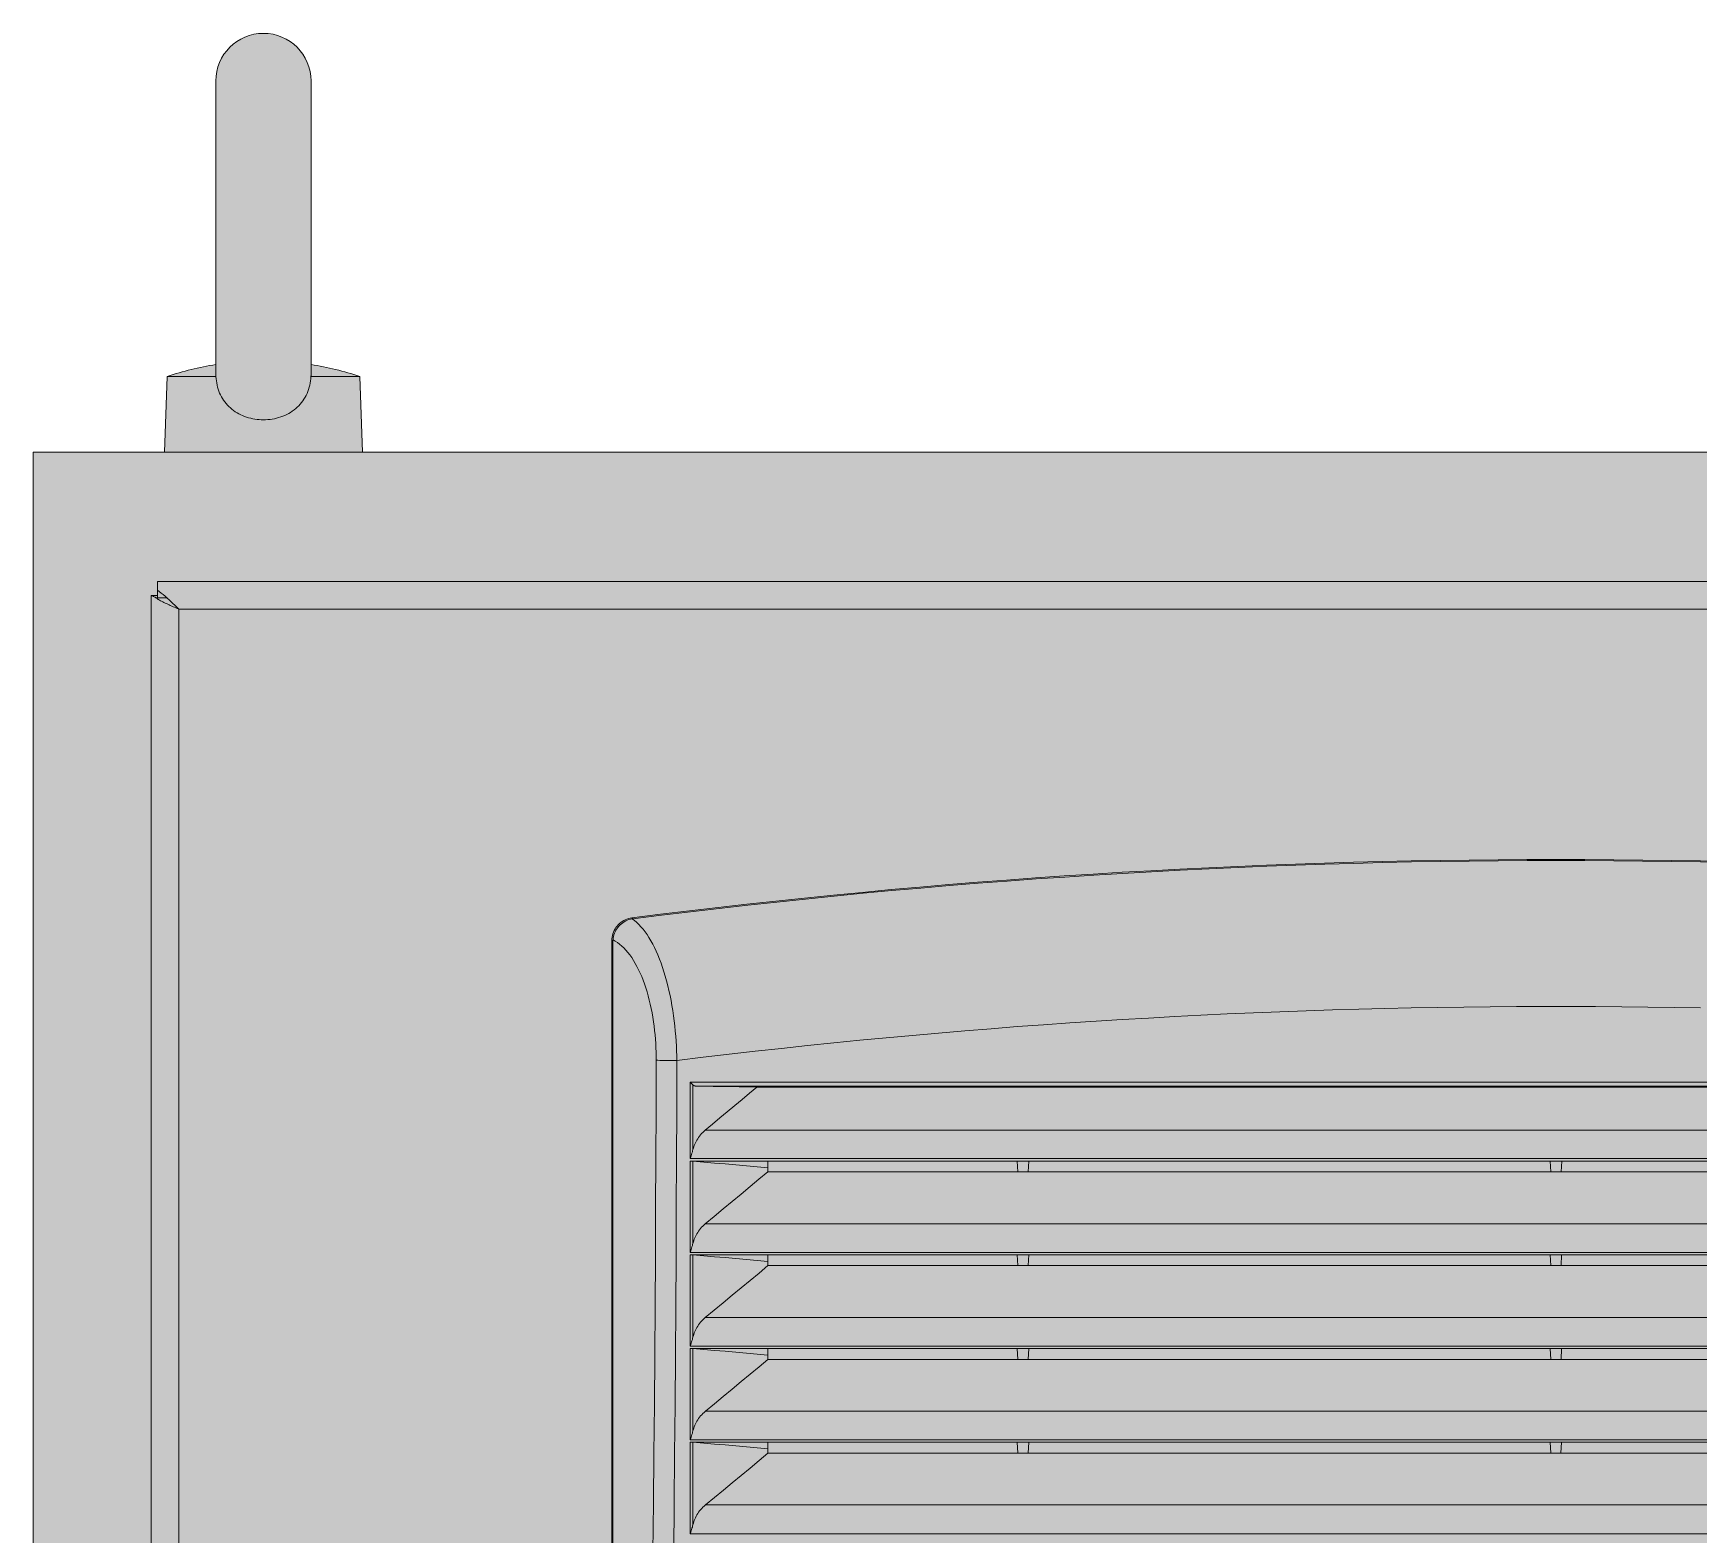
# Model space of a CAD drawing. Header units: millimetres. Extents: x 6914 to 9858, y -2771 to -210.
# Drawn here: x 8621.2 to 8840, y -502.4 to -305.3 of the extents above; entities that cross this region are included whole.
import ezdxf

# ---------------------------------------------------------------- set-up
doc = ezdxf.new("R2010")
doc.units = ezdxf.units.MM
doc.layers.get('0').update_dxf_attribs({"lineweight": 9})
for name, color, linetype, lineweight in [('THICK', 7, 'Continuous', 13), ('РАЗМЕРЫ', 7, 'Continuous', 25), ('Штриховка шкафов', 7, 'Continuous', 9)]:
    doc.layers.add(name, color=color, linetype=linetype, lineweight=lineweight)

# ---------------------------------------------------------------- blocks, each defined once
blk = doc.blocks.new('NSYSFD204')
at = {"layer": 'THICK'}
for p, q in [((-183.7, 0), (183.7, 0)), ((-183.7, -1.12), (-183.7, 0)), ((-184.49, -1.8), (-184.5, -1.8)), ((-184.5, -1.8), (-184.5, -1.8)), ((-184.5, -1.8), (-184.5, -1.8)), ((-184.5, -1.8), (-184.5, -1.8)), ((-184.5, -1.8), (-184.5, -1.8)), ((-184.5, -1.8), (-184.5, -1.8)), ((-184.5, -1.8), (-184.5, -1.8)), ((-184.5, -1.8), (-184.5, -1964.2)), ((-184.5, -1.8), (-184.37, -1.8)), ((-184.47, -1.81), (-184.49, -1.8)), ((-184.44, -1.83), (-184.47, -1.81)), ((-184.39, -1.85), (-184.44, -1.83)), ((-184.34, -1.88), (-184.39, -1.85)), ((-184.37, -1.8), (-184.23, -1.8)), ((-184.27, -1.92), (-184.34, -1.88)), ((-184.19, -1.95), (-184.27, -1.92)), ((-184.23, -1.8), (-184.1, -1.8)), ((-184.1, -2), (-184.19, -1.95)), ((-184.1, -1.8), (-183.97, -1.8)), ((-184, -2.05), (-184.1, -2)), ((-183.89, -2.11), (-184, -2.05)), ((-183.97, -1.8), (-183.83, -1.8)), ((-183.89, -2.11), (-182.39, -2.11)), ((-183.89, -2.11), (-183.78, -2.18)), ((-183.83, -1.8), (-183.7, -1.8)), ((-183.78, -2.18), (-183.67, -2.26)), ((-183.45, -1.31), (-183.7, -1.12)), ((-183.7, -2.36), (-183.7, -1.12)), ((-183.19, -1.51), (-183.45, -1.31)), ((-182.94, -1.71), (-183.19, -1.51)), ((-182.68, -1.93), (-182.94, -1.71)), ((-182.43, -2.15), (-182.68, -1.93)), ((-182.17, -2.38), (-182.43, -2.15)), ((-183.67, -2.26), (-183.54, -2.34)), ((-183.54, -2.34), (-183.42, -2.42)), ((-183.42, -2.42), (-183.28, -2.5)), ((-183.28, -2.5), (-183.14, -2.58)), ((-183.14, -2.58), (-182.99, -2.66)), ((-182.99, -2.66), (-182.83, -2.73)), ((-182.83, -2.73), (-182.68, -2.81)), ((-182.68, -2.81), (-182.51, -2.89)), ((-182.51, -2.89), (-182.34, -2.97)), ((-182.34, -2.97), (-182.17, -3.05)), ((-181.92, -2.62), (-182.17, -2.38)), ((-182.17, -3.05), (-182, -3.13)), ((-182, -3.13), (-181.82, -3.21)), ((-181.66, -2.86), (-181.92, -2.62)), ((-181.82, -3.21), (-181.64, -3.29)), ((-181.41, -3.11), (-181.66, -2.86)), ((-181.64, -3.29), (-181.45, -3.36)), ((-181.45, -3.36), (-181.27, -3.44)), ((-181.15, -3.35), (-181.41, -3.11)), ((-181.27, -3.44), (-181.09, -3.52)), ((-180.9, -3.6), (-181.15, -3.35)), ((-181.09, -3.52), (-180.9, -3.6)), ((-180.9, -3.6), (180.9, -3.6)), ((-180.9, -3.6), (-180.9, -843.76))]:
    blk.add_line(p, q, dxfattribs=at)
blk = doc.blocks.new('Из_буфера32069')
at = {"layer": 'РАЗМЕРЫ', "ltscale": 100, "true_color": 0xc5c7c4}
blk.add_hatch(color=9, dxfattribs=at).paths.add_polyline_path([(-6.25, 48.75, -1), (6.25, 48.75), (6.25, 11.51, -0.041496), (12.65, 9.93), (13, 0), (-13, 0), (-12.65, 9.93, -0.041496), (-6.25, 11.51)])
at = {"layer": 'THICK'}
for p, q in [((-6.25, 48.75), (-6.25, 28)), ((6.25, 28), (6.25, 48.75)), ((-6.25, 28), (-6.25, 10.09)), ((6.25, 10.09), (6.25, 28)), ((-12.65, 9.93), (-13, 0)), ((-12.65, 9.93), (-6.24, 9.93)), ((-6.25, 10.06), (-6.25, 10.08)), ((-6.25, 10.03), (-6.25, 10.06)), ((-6.25, 10.01), (-6.25, 10.03)), ((-6.24, 9.98), (-6.25, 10.01)), ((-6.24, 9.96), (-6.24, 9.98)), ((-6.24, 9.93), (-6.24, 9.96)), ((-6.22, 9.65), (-6.24, 9.93)), ((-6.18, 9.37), (-6.22, 9.65)), ((-6.14, 9.1), (-6.18, 9.37)), ((-6.08, 8.82), (-6.14, 9.1)), ((-6.02, 8.55), (-6.08, 8.82)), ((6.08, 8.79), (6.01, 8.52)), ((6.14, 9.07), (6.08, 8.79)), ((6.18, 9.36), (6.14, 9.07)), ((6.21, 9.64), (6.18, 9.36)), ((6.24, 9.93), (6.21, 9.64)), ((6.25, 10.01), (6.24, 9.98)), ((6.24, 9.98), (6.24, 9.96)), ((6.24, 9.96), (6.24, 9.93)), ((6.24, 9.93), (12.65, 9.93)), ((6.25, 10.08), (6.25, 10.06)), ((6.25, 10.06), (6.25, 10.03)), ((6.25, 10.03), (6.25, 10.01)), ((13, 0), (12.65, 9.93)), ((-5.94, 8.29), (-6.02, 8.55)), ((-5.85, 8.02), (-5.94, 8.29)), ((-5.75, 7.77), (-5.85, 8.02)), ((-5.64, 7.52), (-5.75, 7.77)), ((-5.51, 7.28), (-5.64, 7.52)), ((-5.38, 7.04), (-5.51, 7.28)), ((-5.23, 6.81), (-5.38, 7.04)), ((-5.07, 6.59), (-5.23, 6.81)), ((-4.9, 6.38), (-5.07, 6.59)), ((5.18, 6.74), (5.01, 6.52)), ((5.33, 6.97), (5.18, 6.74)), ((5.48, 7.21), (5.33, 6.97)), ((5.61, 7.46), (5.48, 7.21)), ((5.73, 7.72), (5.61, 7.46)), ((5.83, 7.98), (5.73, 7.72)), ((5.93, 8.25), (5.83, 7.98)), ((6.01, 8.52), (5.93, 8.25)), ((-4.72, 6.18), (-4.9, 6.38)), ((-4.54, 5.99), (-4.72, 6.18)), ((-4.34, 5.81), (-4.54, 5.99)), ((-4.13, 5.63), (-4.34, 5.81)), ((-3.92, 5.47), (-4.13, 5.63)), ((-3.69, 5.31), (-3.92, 5.47)), ((-3.46, 5.17), (-3.69, 5.31)), ((-3.22, 5.04), (-3.46, 5.17)), ((-2.98, 4.91), (-3.22, 5.04)), ((-2.73, 4.8), (-2.98, 4.91)), ((-2.47, 4.7), (-2.73, 4.8)), ((-2.21, 4.6), (-2.47, 4.7)), ((-1.94, 4.52), (-2.21, 4.6)), ((-1.67, 4.45), (-1.94, 4.52)), ((-1.4, 4.39), (-1.67, 4.45)), ((-1.12, 4.34), (-1.4, 4.39)), ((1.44, 4.4), (1.16, 4.35)), ((1.73, 4.46), (1.44, 4.4)), ((2, 4.54), (1.73, 4.46)), ((2.28, 4.63), (2, 4.54)), ((2.55, 4.72), (2.28, 4.63)), ((2.81, 4.83), (2.55, 4.72)), ((3.07, 4.95), (2.81, 4.83)), ((3.32, 5.09), (3.07, 4.95)), ((3.56, 5.23), (3.32, 5.09)), ((3.79, 5.38), (3.56, 5.23)), ((4.02, 5.54), (3.79, 5.38)), ((4.24, 5.72), (4.02, 5.54)), ((4.45, 5.9), (4.24, 5.72)), ((4.65, 6.1), (4.45, 5.9)), ((4.83, 6.3), (4.65, 6.1)), ((5.01, 6.52), (4.83, 6.3)), ((-0.84, 4.3), (-1.12, 4.34)), ((-0.56, 4.28), (-0.84, 4.3)), ((-0.28, 4.26), (-0.56, 4.28)), ((0, 4.25), (-0.28, 4.26)), ((0.29, 4.26), (0, 4.25)), ((0.58, 4.28), (0.29, 4.26)), ((0.87, 4.31), (0.58, 4.28)), ((1.16, 4.35), (0.87, 4.31)), ((-13, 0), (0, 0)), ((0, 0), (13, 0))]:
    blk.add_line(p, q, dxfattribs=at)
for centre, radius, start, end in [((0, 48.75), 6.25, 90, 180), ((0, 48.75), 6.25, 0, 90), ((0, -27.79), 39.79, 99.0371, 108.5418), ((0, -27.79), 39.79, 71.4582, 80.9629)]:
    blk.add_arc(centre, radius, start, end, dxfattribs=at)
blk = doc.blocks.new('Из_буфера4442')
at = {"layer": 'Штриховка шкафов', "true_color": 0xc5c7c4}
blk.add_hatch(color=9, dxfattribs=at).paths.add_polyline_path([(-200, 2000), (200, 2000), (200, 0), (-200, 0)])
at = {"ltscale": 20}
blk.add_lwpolyline([(-200, 2000), (200, 2000), (200, 0), (-200, 0)], close=True, dxfattribs=at)
at = {"ltscale": 100}
blk.add_blockref('Из_буфера32069', (-169.77, 2000), dxfattribs=at)
at = {"ltscale": 20}
blk.add_blockref('NSYSFD204', (0, 1983), dxfattribs=at)
blk = doc.blocks.new('Из_буфера3106')
at = {"layer": 'THICK'}
for p, q in [((-123.46, -8.92), (-123.32, -8.74)), ((-123.32, -8.74), (-123.17, -8.57)), ((-123.07, -8.74), (-123.21, -8.91)), ((-123.17, -8.57), (-123.01, -8.41)), ((-122.92, -8.59), (-123.07, -8.74)), ((-123.01, -8.41), (-122.84, -8.27)), ((-122.75, -8.44), (-122.92, -8.59)), ((-122.84, -8.27), (-122.65, -8.13)), ((-122.57, -8.3), (-122.75, -8.44)), ((-122.65, -8.13), (-122.45, -8.01)), ((-122.38, -8.18), (-122.57, -8.3)), ((-122.45, -8.01), (-122.25, -7.91)), ((-122.18, -8.07), (-122.38, -8.18)), ((-122.25, -7.91), (-122.04, -7.82)), ((-121.98, -7.98), (-122.18, -8.07)), ((-122.04, -7.82), (-121.82, -7.75)), ((-121.77, -7.9), (-121.98, -7.98)), ((-121.82, -7.75), (-121.6, -7.7)), ((-121.55, -7.84), (-121.77, -7.9)), ((-121.6, -7.7), (-121.38, -7.66)), ((-121.33, -7.8), (-121.55, -7.84)), ((-121.38, -7.66), (-121.36, -7.68)), ((-121.36, -7.68), (-121.34, -7.7)), ((-121.34, -7.7), (-121.32, -7.72)), ((-121.33, -7.8), (-121.32, -7.8)), ((-121.04, -8.01), (-121.33, -7.8)), ((-121.32, -7.72), (-121.3, -7.73)), ((-121.32, -7.8), (-121.31, -7.8)), ((-121.31, -7.8), (-121.29, -7.79)), ((-121.3, -7.73), (-121.28, -7.75)), ((-121.29, -7.79), (-121.28, -7.79)), ((-121.28, -7.75), (-121.26, -7.77)), ((-121.28, -7.79), (-121.27, -7.79)), ((-121.27, -7.79), (-121.25, -7.79)), ((-121.26, -7.77), (-121.24, -7.79)), ((-121.25, -7.79), (-121.24, -7.79)), ((-120.75, -8.25), (-121.04, -8.01)), ((-120.46, -8.52), (-120.75, -8.25)), ((-120.19, -8.82), (-120.46, -8.52)), ((-124, -10.64), (-123.99, -10.41)), ((-124, -10.64), (-123.98, -10.66)), ((-124, -257.36), (-124, -10.64)), ((-123.99, -10.41), (-123.97, -10.19)), ((-123.98, -10.66), (-123.96, -10.67)), ((-123.97, -10.19), (-123.92, -9.97)), ((-123.96, -10.67), (-123.94, -10.69)), ((-123.94, -10.69), (-123.92, -10.71)), ((-123.92, -9.97), (-123.86, -9.75)), ((-123.92, -10.71), (-123.9, -10.73)), ((-123.9, -10.73), (-123.88, -10.74)), ((-123.88, -10.74), (-123.86, -10.76)), ((-123.86, -9.75), (-123.79, -9.53)), ((-123.85, -10.58), (-123.86, -10.61)), ((-123.86, -10.61), (-123.86, -10.64)), ((-123.86, -10.64), (-123.86, -10.67)), ((-123.86, -10.67), (-123.86, -10.7)), ((-123.86, -10.7), (-123.86, -10.73)), ((-123.86, -10.73), (-123.86, -10.76)), ((-123.86, -10.76), (-123.86, -257.24)), ((-123.83, -10.33), (-123.85, -10.55)), ((-123.85, -10.55), (-123.85, -10.58)), ((-123.56, -10.72), (-123.85, -10.55)), ((-123.79, -10.12), (-123.83, -10.33)), ((-123.79, -9.53), (-123.69, -9.32)), ((-123.73, -9.9), (-123.79, -10.12)), ((-123.66, -9.69), (-123.73, -9.9)), ((-123.69, -9.32), (-123.58, -9.11)), ((-123.57, -9.48), (-123.66, -9.69)), ((-123.58, -9.11), (-123.46, -8.92)), ((-123.46, -9.28), (-123.57, -9.48)), ((-123.26, -10.91), (-123.56, -10.72)), ((-123.34, -9.09), (-123.46, -9.28)), ((-123.21, -8.91), (-123.34, -9.09)), ((-122.98, -11.12), (-123.26, -10.91)), ((-119.91, -9.14), (-120.19, -8.82)), ((-119.64, -9.48), (-119.91, -9.14)), ((-119.38, -9.85), (-119.64, -9.48)), ((-119.13, -10.24), (-119.38, -9.85)), ((-118.88, -10.66), (-119.13, -10.24)), ((-118.64, -11.1), (-118.88, -10.66)), ((-122.7, -11.36), (-122.98, -11.12)), ((-122.43, -11.62), (-122.7, -11.36)), ((-122.16, -11.9), (-122.43, -11.62)), ((-121.9, -12.21), (-122.16, -11.9)), ((-121.64, -12.54), (-121.9, -12.21)), ((-121.4, -12.88), (-121.64, -12.54)), ((-121.16, -13.25), (-121.4, -12.88)), ((-118.4, -11.56), (-118.64, -11.1)), ((-118.17, -12.04), (-118.4, -11.56)), ((-117.95, -12.54), (-118.17, -12.04)), ((-117.74, -13.07), (-117.95, -12.54)), ((-117.54, -13.61), (-117.74, -13.07)), ((-120.93, -13.64), (-121.16, -13.25)), ((-120.7, -14.04), (-120.93, -13.64)), ((-120.49, -14.47), (-120.7, -14.04)), ((-120.28, -14.91), (-120.49, -14.47)), ((-120.08, -15.37), (-120.28, -14.91)), ((-117.34, -14.17), (-117.54, -13.61)), ((-117.16, -14.74), (-117.34, -14.17)), ((-116.98, -15.34), (-117.16, -14.74)), ((-119.89, -15.85), (-120.08, -15.37)), ((-119.71, -16.34), (-119.89, -15.85)), ((-119.54, -16.85), (-119.71, -16.34)), ((-119.37, -17.37), (-119.54, -16.85)), ((-119.22, -17.9), (-119.37, -17.37)), ((-116.81, -15.95), (-116.98, -15.34)), ((-116.65, -16.57), (-116.81, -15.95)), ((-116.5, -17.21), (-116.65, -16.57)), ((-116.36, -17.86), (-116.5, -17.21)), ((-119.08, -18.45), (-119.22, -17.9)), ((-118.95, -19.01), (-119.08, -18.45)), ((-118.82, -19.57), (-118.95, -19.01)), ((-118.71, -20.14), (-118.82, -19.57)), ((-116.23, -18.51), (-116.36, -17.86)), ((-116.11, -19.18), (-116.23, -18.51)), ((-116, -19.85), (-116.11, -19.18)), ((-25.9, -19.65), (-29.36, -19.75)), ((-22.45, -19.56), (-25.9, -19.65)), ((-19, -19.49), (-22.45, -19.56)), ((-15.54, -19.42), (-19, -19.49)), ((-12.09, -19.37), (-15.54, -19.42)), ((-8.64, -19.34), (-12.09, -19.37)), ((-5.18, -19.31), (-8.64, -19.34)), ((-1.73, -19.3), (-5.18, -19.31)), ((1.73, -19.3), (-1.73, -19.3)), ((5.18, -19.31), (1.73, -19.3)), ((8.64, -19.34), (5.18, -19.31)), ((12.09, -19.37), (8.64, -19.34)), ((15.54, -19.42), (12.09, -19.37)), ((19, -19.49), (15.54, -19.42)), ((-118.61, -20.72), (-118.71, -20.14)), ((-118.52, -21.3), (-118.61, -20.72)), ((-118.45, -21.88), (-118.52, -21.3)), ((-115.9, -20.52), (-116, -19.85)), ((-115.81, -21.19), (-115.9, -20.52)), ((-115.74, -21.86), (-115.81, -21.19)), ((-115.67, -22.53), (-115.74, -21.86)), ((-67.31, -21.7), (-70.75, -21.95)), ((-63.86, -21.46), (-67.31, -21.7)), ((-60.41, -21.23), (-63.86, -21.46)), ((-56.96, -21.02), (-60.41, -21.23)), ((-53.52, -20.82), (-56.96, -21.02)), ((-50.07, -20.63), (-53.52, -20.82)), ((-46.62, -20.45), (-50.07, -20.63)), ((-43.16, -20.28), (-46.62, -20.45)), ((-39.71, -20.13), (-43.16, -20.28)), ((-36.26, -19.99), (-39.71, -20.13)), ((-32.81, -19.87), (-36.26, -19.99)), ((-29.36, -19.75), (-32.81, -19.87)), ((-118.38, -22.46), (-118.45, -21.88)), ((-118.32, -23.04), (-118.38, -22.46)), ((-118.27, -23.61), (-118.32, -23.04)), ((-118.24, -24.18), (-118.27, -23.61)), ((-115.61, -23.19), (-115.67, -22.53)), ((-115.56, -23.85), (-115.61, -23.19)), ((-115.52, -24.5), (-115.56, -23.85)), ((-91.41, -23.74), (-94.85, -24.08)), ((-87.97, -23.41), (-91.41, -23.74)), ((-84.53, -23.09), (-87.97, -23.41)), ((-81.09, -22.79), (-84.53, -23.09)), ((-77.64, -22.5), (-81.09, -22.79)), ((-74.2, -22.22), (-77.64, -22.5)), ((-70.75, -21.95), (-74.2, -22.22)), ((-118.21, -24.74), (-118.24, -24.18)), ((-118.19, -25.29), (-118.21, -24.74)), ((-118.18, -25.83), (-118.19, -25.29)), ((-118.18, -26.37), (-118.18, -25.83)), ((-115.49, -25.14), (-115.52, -24.5)), ((-115.47, -25.77), (-115.49, -25.14)), ((-115.46, -26.39), (-115.47, -25.77)), ((-112.03, -25.97), (-115.46, -26.39)), ((-108.59, -25.57), (-112.03, -25.97)), ((-105.16, -25.18), (-108.59, -25.57)), ((-101.73, -24.8), (-105.16, -25.18)), ((-98.29, -24.43), (-101.73, -24.8)), ((-94.85, -24.08), (-98.29, -24.43)), ((-118.2, -32.83), (-118.18, -26.37)), ((-115.48, -32.86), (-115.46, -26.39)), ((-113.71, -39.27), (-113.71, -29.25)), ((-113.71, -29.25), (113.71, -29.25)), ((-113.67, -29.29), (-113.71, -29.25)), ((-113.64, -29.32), (-113.67, -29.29)), ((-113.61, -29.35), (-113.64, -29.32)), ((-113.57, -29.39), (-113.61, -29.35)), ((-113.54, -29.42), (-113.57, -29.39)), ((-113.51, -29.45), (-113.54, -29.42)), ((-113.47, -29.49), (-113.51, -29.45)), ((-113.44, -29.52), (-113.47, -29.49)), ((-113.41, -29.55), (-113.44, -29.52)), ((-113.38, -29.58), (-113.41, -29.55)), ((-113.35, -29.61), (-113.38, -29.58)), ((-113.35, -29.61), (-113.35, -38.1)), ((-113.35, -29.61), (-113.33, -29.63)), ((-113.33, -29.63), (-113.3, -29.65)), ((-113.3, -29.65), (-113.27, -29.67)), ((-113.27, -29.67), (-113.24, -29.69)), ((-113.24, -29.69), (-113.21, -29.7)), ((-113.21, -29.7), (-113.18, -29.72)), ((-113.18, -29.72), (-113.15, -29.73)), ((-113.15, -29.73), (-113.11, -29.74)), ((-113.11, -29.74), (-113.08, -29.74)), ((-113.08, -29.74), (-113.04, -29.75)), ((-113.04, -29.75), (-113, -29.75)), ((-113, -29.75), (-111.85, -29.77)), ((-113, -29.75), (113, -29.75)), ((-111.85, -29.77), (-110.7, -29.79)), ((-110.7, -29.79), (-109.55, -29.81)), ((-109.55, -29.81), (-108.4, -29.83)), ((-108.4, -29.83), (-107.26, -29.85)), ((-107.26, -29.85), (-106.11, -29.87)), ((-106.11, -29.87), (-104.96, -29.89)), ((-105.93, -30.7), (-104.96, -29.89)), ((-104.96, -29.89), (104.96, -29.89)), ((-108.84, -33.12), (-107.87, -32.32)), ((-107.87, -32.32), (-106.9, -31.51)), ((-106.9, -31.51), (-105.93, -30.7)), ((-118.22, -39.29), (-118.2, -32.83)), ((-115.51, -39.32), (-115.48, -32.86)), ((-111.75, -35.55), (-110.78, -34.74)), ((-110.78, -34.74), (-109.81, -33.93)), ((-109.81, -33.93), (-108.84, -33.12)), ((-113.03, -37.19), (-112.94, -37.01)), ((-112.94, -37.01), (-112.84, -36.84)), ((-112.84, -36.84), (-112.73, -36.66)), ((-112.73, -36.66), (-112.62, -36.49)), ((-112.62, -36.49), (-112.49, -36.32)), ((-112.49, -36.32), (-112.36, -36.16)), ((-112.36, -36.16), (-112.22, -36)), ((-112.22, -36), (-112.07, -35.85)), ((-112.07, -35.85), (-111.92, -35.7)), ((-111.92, -35.7), (-111.75, -35.55)), ((-111.75, -35.55), (111.75, -35.55)), ((-118.26, -45.75), (-118.22, -39.29)), ((-115.54, -45.78), (-115.51, -39.32)), ((-113.71, -39.27), (-113.65, -39.08)), ((-113.71, -39.27), (113.71, -39.27)), ((-113.65, -39.08), (-113.59, -38.9)), ((-113.59, -38.9), (-113.53, -38.73)), ((-113.53, -38.73), (-113.48, -38.56)), ((-113.48, -38.56), (-113.43, -38.4)), ((-113.43, -38.4), (-113.39, -38.24)), ((-113.39, -38.24), (-113.35, -38.1)), ((-113.35, -38.1), (-113.3, -37.91)), ((-113.3, -37.91), (-113.25, -37.73)), ((-113.25, -37.73), (-113.18, -37.55)), ((-113.18, -37.55), (-113.11, -37.37)), ((-113.11, -37.37), (-113.03, -37.19)), ((-113.71, -51.59), (-113.71, -39.6)), ((-103.5, -39.6), (-113.71, -39.6)), ((-113.71, -39.6), (-113.69, -39.6)), ((-113.69, -39.6), (-113.67, -39.6)), ((-113.67, -39.6), (-113.64, -39.6)), ((-113.64, -39.6), (-113.62, -39.6)), ((-113.62, -39.6), (-113.6, -39.6)), ((-113.6, -39.6), (-113.58, -39.6)), ((-113.58, -39.6), (-113.56, -39.6)), ((-113.56, -39.6), (-113.54, -39.6)), ((-113.54, -39.6), (-113.53, -39.6)), ((-113.53, -39.6), (-113.51, -39.6)), ((-113.51, -39.6), (-113.49, -39.6)), ((-113.49, -39.6), (-113.47, -39.61)), ((-113.47, -39.61), (-113.45, -39.61)), ((-113.45, -39.61), (-113.43, -39.61)), ((-113.43, -39.61), (-113.42, -39.61)), ((-113.42, -39.61), (-113.4, -39.61)), ((-113.4, -39.61), (-113.38, -39.61)), ((-113.38, -39.61), (-113.37, -39.61)), ((-113.37, -39.61), (-113.35, -39.61)), ((-111.94, -39.74), (-113.35, -39.61)), ((-113.35, -39.61), (-113.35, -50.41)), ((-110.53, -39.86), (-111.94, -39.74)), ((-109.13, -39.98), (-110.53, -39.86)), ((-107.72, -40.11), (-109.13, -39.98)), ((-106.31, -40.23), (-107.72, -40.11)), ((-104.91, -40.35), (-106.31, -40.23)), ((-103.5, -40.48), (-104.91, -40.35)), ((-104.68, -41.98), (-103.5, -41)), ((-103.5, -39.6), (-70.76, -39.6)), ((-103.5, -39.6), (-103.5, -40.48)), ((-103.5, -41), (-103.5, -40.48)), ((-103.5, -41), (-70.67, -41)), ((-69.24, -39.6), (-70.76, -39.6)), ((-70.76, -39.6), (-70.67, -41)), ((-70.67, -41), (-69.33, -41)), ((-69.24, -39.6), (-69.33, -41)), ((-69.33, -41), (-0.67, -41)), ((-69.24, -39.6), (-0.76, -39.6)), ((0.76, -39.6), (-0.76, -39.6)), ((-0.76, -39.6), (-0.67, -41)), ((-0.67, -41), (0.67, -41)), ((0.76, -39.6), (0.67, -41)), ((0.67, -41), (69.33, -41)), ((0.76, -39.6), (69.24, -39.6)), ((-107.03, -43.93), (-105.85, -42.96)), ((-105.85, -42.96), (-104.68, -41.98)), ((-118.29, -52.21), (-118.26, -45.75)), ((-115.57, -52.25), (-115.54, -45.78)), ((-110.56, -46.87), (-109.38, -45.89)), ((-109.38, -45.89), (-108.21, -44.91)), ((-108.21, -44.91), (-107.03, -43.93)), ((-112.07, -48.15), (-111.91, -48)), ((-111.91, -48), (-111.74, -47.85)), ((-111.74, -47.85), (-110.56, -46.87)), ((-111.74, -47.85), (111.74, -47.85)), ((-113.35, -50.41), (-113.3, -50.23)), ((-113.3, -50.23), (-113.25, -50.04)), ((-113.25, -50.04), (-113.18, -49.86)), ((-113.18, -49.86), (-113.11, -49.68)), ((-113.11, -49.68), (-113.02, -49.5)), ((-113.02, -49.5), (-112.93, -49.32)), ((-112.93, -49.32), (-112.84, -49.14)), ((-112.84, -49.14), (-112.73, -48.97)), ((-112.73, -48.97), (-112.61, -48.8)), ((-112.61, -48.8), (-112.49, -48.63)), ((-112.49, -48.63), (-112.36, -48.46)), ((-112.36, -48.46), (-112.22, -48.3)), ((-112.22, -48.3), (-112.07, -48.15)), ((-118.33, -58.67), (-118.29, -52.21)), ((-115.61, -58.71), (-115.57, -52.25)), ((-113.71, -51.59), (-113.65, -51.4)), ((-113.71, -51.59), (113.71, -51.59)), ((-113.71, -63.9), (-113.71, -51.9)), ((-103.5, -51.9), (-113.71, -51.9)), ((-113.71, -51.9), (-113.69, -51.9)), ((-113.69, -51.9), (-113.67, -51.9)), ((-113.67, -51.9), (-113.64, -51.9)), ((-113.65, -51.4), (-113.59, -51.22)), ((-113.64, -51.9), (-113.62, -51.9)), ((-113.62, -51.9), (-113.6, -51.9)), ((-113.6, -51.9), (-113.58, -51.9)), ((-113.59, -51.22), (-113.53, -51.04)), ((-113.58, -51.9), (-113.56, -51.9)), ((-113.56, -51.9), (-113.54, -51.9)), ((-113.54, -51.9), (-113.53, -51.9)), ((-113.53, -51.04), (-113.48, -50.87)), ((-113.53, -51.9), (-113.51, -51.9)), ((-113.51, -51.9), (-113.49, -51.9)), ((-113.49, -51.9), (-113.47, -51.91)), ((-113.48, -50.87), (-113.43, -50.71)), ((-113.47, -51.91), (-113.45, -51.91)), ((-113.45, -51.91), (-113.43, -51.91)), ((-113.43, -50.71), (-113.39, -50.56)), ((-113.43, -51.91), (-113.42, -51.91)), ((-113.42, -51.91), (-113.4, -51.91)), ((-113.4, -51.91), (-113.38, -51.91)), ((-113.39, -50.56), (-113.35, -50.41)), ((-113.38, -51.91), (-113.37, -51.91)), ((-113.37, -51.91), (-113.35, -51.91)), ((-111.94, -52.04), (-113.35, -51.91)), ((-113.35, -51.91), (-113.35, -62.72)), ((-110.53, -52.16), (-111.94, -52.04)), ((-109.13, -52.28), (-110.53, -52.16)), ((-107.72, -52.41), (-109.13, -52.28)), ((-106.31, -52.53), (-107.72, -52.41)), ((-103.5, -51.9), (-70.75, -51.9)), ((-103.5, -51.9), (-103.5, -52.78)), ((-69.25, -51.9), (-70.75, -51.9)), ((-70.75, -51.9), (-70.67, -53.32)), ((-69.25, -51.9), (-69.33, -53.32)), ((-69.25, -51.9), (-0.75, -51.9)), ((0.75, -51.9), (-0.75, -51.9)), ((-0.75, -51.9), (-0.67, -53.32)), ((0.75, -51.9), (0.67, -53.32)), ((0.75, -51.9), (69.25, -51.9)), ((-104.91, -52.65), (-106.31, -52.53)), ((-105.85, -55.27), (-104.67, -54.3)), ((-103.5, -52.78), (-104.91, -52.65)), ((-104.67, -54.3), (-103.5, -53.32)), ((-103.5, -53.32), (-103.5, -52.78)), ((-103.5, -53.32), (-70.67, -53.32)), ((-70.67, -53.32), (-69.33, -53.32)), ((-69.33, -53.32), (-0.67, -53.32)), ((-0.67, -53.32), (0.67, -53.32)), ((0.67, -53.32), (69.33, -53.32)), ((-108.2, -57.23), (-107.02, -56.25)), ((-107.02, -56.25), (-105.85, -55.27)), ((-118.37, -65.12), (-118.33, -58.67)), ((-115.65, -65.17), (-115.61, -58.71)), ((-110.55, -59.18), (-109.38, -58.2)), ((-109.38, -58.2), (-108.2, -57.23)), ((-112.72, -61.28), (-112.61, -61.1)), ((-112.61, -61.1), (-112.48, -60.93)), ((-112.48, -60.93), (-112.35, -60.77)), ((-112.35, -60.77), (-112.21, -60.61)), ((-112.21, -60.61), (-112.06, -60.45)), ((-112.06, -60.45), (-111.9, -60.3)), ((-111.9, -60.3), (-111.73, -60.15)), ((-111.73, -60.15), (-110.55, -59.18)), ((-111.73, -60.15), (111.73, -60.15)), ((-113.59, -63.53), (-113.53, -63.36)), ((-113.53, -63.36), (-113.48, -63.19)), ((-113.48, -63.19), (-113.43, -63.03)), ((-113.43, -63.03), (-113.39, -62.87)), ((-113.39, -62.87), (-113.35, -62.72)), ((-113.35, -62.72), (-113.3, -62.54)), ((-113.3, -62.54), (-113.25, -62.36)), ((-113.25, -62.36), (-113.18, -62.17)), ((-113.18, -62.17), (-113.1, -61.99)), ((-113.1, -61.99), (-113.02, -61.81)), ((-113.02, -61.81), (-112.93, -61.63)), ((-112.93, -61.63), (-112.83, -61.45)), ((-112.83, -61.45), (-112.72, -61.28)), ((-118.42, -71.58), (-118.37, -65.12)), ((-115.7, -71.63), (-115.65, -65.17)), ((-113.71, -63.9), (-113.65, -63.71)), ((-113.71, -63.9), (113.71, -63.9)), ((-113.71, -76.22), (-113.71, -64.2)), ((-103.5, -64.2), (-113.71, -64.2)), ((-113.71, -64.2), (-113.69, -64.2)), ((-113.69, -64.2), (-113.67, -64.2)), ((-113.67, -64.2), (-113.64, -64.2)), ((-113.65, -63.71), (-113.59, -63.53)), ((-113.64, -64.2), (-113.62, -64.2)), ((-113.62, -64.2), (-113.6, -64.2)), ((-113.6, -64.2), (-113.58, -64.2)), ((-113.58, -64.2), (-113.56, -64.2)), ((-113.56, -64.2), (-113.54, -64.2)), ((-113.54, -64.2), (-113.53, -64.2)), ((-113.53, -64.2), (-113.51, -64.2)), ((-113.51, -64.2), (-113.49, -64.2)), ((-113.49, -64.2), (-113.47, -64.21)), ((-113.47, -64.21), (-113.45, -64.21)), ((-113.45, -64.21), (-113.43, -64.21)), ((-113.43, -64.21), (-113.42, -64.21)), ((-113.42, -64.21), (-113.4, -64.21)), ((-113.4, -64.21), (-113.38, -64.21)), ((-113.38, -64.21), (-113.37, -64.21)), ((-113.37, -64.21), (-113.35, -64.21)), ((-111.94, -64.34), (-113.35, -64.21)), ((-113.35, -64.21), (-113.35, -75.04)), ((-110.53, -64.46), (-111.94, -64.34)), ((-109.13, -64.58), (-110.53, -64.46)), ((-107.72, -64.71), (-109.13, -64.58)), ((-106.31, -64.83), (-107.72, -64.71)), ((-104.91, -64.95), (-106.31, -64.83)), ((-103.5, -65.08), (-104.91, -64.95)), ((-103.5, -64.2), (-70.75, -64.2)), ((-103.5, -64.2), (-103.5, -65.08)), ((-103.5, -65.65), (-103.5, -65.08)), ((-69.25, -64.2), (-70.75, -64.2)), ((-70.75, -64.2), (-70.67, -65.65)), ((-69.25, -64.2), (-69.33, -65.65)), ((-69.25, -64.2), (-0.75, -64.2)), ((0.75, -64.2), (-0.75, -64.2)), ((-0.75, -64.2), (-0.67, -65.65)), ((0.75, -64.2), (0.67, -65.65)), ((0.75, -64.2), (69.25, -64.2)), ((-107.02, -68.56), (-105.85, -67.59)), ((-105.85, -67.59), (-104.67, -66.62)), ((-104.67, -66.62), (-103.5, -65.65)), ((-103.5, -65.65), (-70.67, -65.65)), ((-70.67, -65.65), (-69.33, -65.65)), ((-69.33, -65.65), (-0.67, -65.65)), ((-0.67, -65.65), (0.67, -65.65)), ((0.67, -65.65), (69.33, -65.65)), ((-109.37, -70.51), (-108.19, -69.54)), ((-108.19, -69.54), (-107.02, -68.56)), ((-118.48, -78.04), (-118.42, -71.58)), ((-115.76, -78.09), (-115.7, -71.63)), ((-111.72, -72.46), (-110.54, -71.48)), ((-110.54, -71.48), (-109.37, -70.51)), ((-113.18, -74.48), (-113.1, -74.3)), ((-113.1, -74.3), (-113.02, -74.12)), ((-113.02, -74.12), (-112.93, -73.94)), ((-112.93, -73.94), (-112.83, -73.76)), ((-112.83, -73.76), (-112.72, -73.58)), ((-112.72, -73.58), (-112.6, -73.41)), ((-112.6, -73.41), (-112.48, -73.24)), ((-112.48, -73.24), (-112.34, -73.07)), ((-112.34, -73.07), (-112.2, -72.91)), ((-112.2, -72.91), (-112.05, -72.75)), ((-112.05, -72.75), (-111.89, -72.6)), ((-111.89, -72.6), (-111.72, -72.46)), ((-111.72, -72.46), (111.72, -72.46)), ((-113.71, -76.22), (-113.65, -76.03)), ((-113.71, -76.22), (113.71, -76.22)), ((-113.71, -88.53), (-113.71, -76.5)), ((-103.5, -76.5), (-113.71, -76.5)), ((-113.71, -76.5), (-113.69, -76.5)), ((-113.69, -76.5), (-113.67, -76.5)), ((-113.67, -76.5), (-113.64, -76.5)), ((-113.65, -76.03), (-113.59, -75.85)), ((-113.64, -76.5), (-113.62, -76.5)), ((-113.62, -76.5), (-113.6, -76.5)), ((-113.6, -76.5), (-113.58, -76.5)), ((-113.59, -75.85), (-113.53, -75.67)), ((-113.58, -76.5), (-113.56, -76.5)), ((-113.56, -76.5), (-113.54, -76.5)), ((-113.54, -76.5), (-113.53, -76.5)), ((-113.53, -75.67), (-113.48, -75.5)), ((-113.53, -76.5), (-113.51, -76.5)), ((-113.51, -76.5), (-113.49, -76.5)), ((-113.49, -76.5), (-113.47, -76.51)), ((-113.48, -75.5), (-113.43, -75.34)), ((-113.47, -76.51), (-113.45, -76.51)), ((-113.45, -76.51), (-113.43, -76.51)), ((-113.43, -75.34), (-113.39, -75.19)), ((-113.43, -76.51), (-113.42, -76.51)), ((-113.42, -76.51), (-113.4, -76.51)), ((-113.4, -76.51), (-113.38, -76.51)), ((-113.39, -75.19), (-113.35, -75.04)), ((-113.38, -76.51), (-113.37, -76.51)), ((-113.37, -76.51), (-113.35, -76.51)), ((-113.35, -75.04), (-113.3, -74.85)), ((-111.94, -76.64), (-113.35, -76.51)), ((-113.35, -76.51), (-113.35, -87.35)), ((-113.3, -74.85), (-113.24, -74.67)), ((-113.24, -74.67), (-113.18, -74.48)), ((-103.5, -76.5), (-70.75, -76.5)), ((-103.5, -76.5), (-103.5, -77.38)), ((-69.25, -76.5), (-70.75, -76.5)), ((-70.75, -76.5), (-70.66, -77.98)), ((-69.25, -76.5), (-69.34, -77.98)), ((-69.25, -76.5), (-0.75, -76.5)), ((0.75, -76.5), (-0.75, -76.5)), ((-0.75, -76.5), (-0.66, -77.98)), ((0.75, -76.5), (0.66, -77.98)), ((0.75, -76.5), (69.25, -76.5)), ((-118.53, -84.49), (-118.48, -78.04)), ((-115.81, -84.55), (-115.76, -78.09)), ((-110.53, -76.76), (-111.94, -76.64)), ((-109.13, -76.88), (-110.53, -76.76)), ((-107.72, -77.01), (-109.13, -76.88)), ((-106.31, -77.13), (-107.72, -77.01)), ((-104.91, -77.25), (-106.31, -77.13)), ((-103.5, -77.38), (-104.91, -77.25)), ((-104.67, -78.94), (-103.5, -77.98)), ((-103.5, -77.98), (-103.5, -77.38)), ((-103.5, -77.98), (-70.66, -77.98)), ((-70.66, -77.98), (-69.34, -77.98)), ((-69.34, -77.98), (-0.66, -77.98)), ((-0.66, -77.98), (0.66, -77.98)), ((0.66, -77.98), (69.34, -77.98)), ((-108.19, -81.85), (-107.01, -80.88)), ((-107.01, -80.88), (-105.84, -79.91)), ((-105.84, -79.91), (-104.67, -78.94)), ((-110.53, -83.79), (-109.36, -82.82)), ((-109.36, -82.82), (-108.19, -81.85)), ((-118.6, -90.95), (-118.53, -84.49)), ((-115.88, -91.01), (-115.81, -84.55)), ((-112.34, -85.38), (-112.19, -85.21)), ((-112.19, -85.21), (-112.04, -85.05)), ((-112.04, -85.05), (-111.88, -84.9)), ((-111.88, -84.9), (-111.71, -84.76)), ((-111.71, -84.76), (-110.53, -83.79)), ((-111.71, -84.76), (111.71, -84.76)), ((-113.39, -87.5), (-113.35, -87.35)), ((-113.35, -87.35), (-113.3, -87.17)), ((-113.3, -87.17), (-113.24, -86.98)), ((-113.24, -86.98), (-113.18, -86.79)), ((-113.18, -86.79), (-113.1, -86.61)), ((-113.1, -86.61), (-113.02, -86.43)), ((-113.02, -86.43), (-112.93, -86.25)), ((-112.93, -86.25), (-112.83, -86.07)), ((-112.83, -86.07), (-112.72, -85.89)), ((-112.72, -85.89), (-112.6, -85.72)), ((-112.6, -85.72), (-112.47, -85.54)), ((-112.47, -85.54), (-112.34, -85.38)), ((-113.71, -88.53), (-113.65, -88.34)), ((-113.71, -88.53), (113.71, -88.53)), ((-113.65, -88.34), (-113.59, -88.16)), ((-113.59, -88.16), (-113.53, -87.98)), ((-113.53, -87.98), (-113.48, -87.82)), ((-113.48, -87.82), (-113.43, -87.66)), ((-113.43, -87.66), (-113.39, -87.5))]:
    blk.add_line(p, q, dxfattribs=at)
for radius, start, end in [(965, 82.77412, 97.2259), (964.86, 82.78146, 97.21856)]:
    blk.add_arc((0, -965), radius, start, end, dxfattribs=at)
blk.add_ellipse((-115.46, -26.37), major_axis=(3, -0.01), ratio=0.00624, start_param=-2.705244, end_param=-1.570775, dxfattribs=at)

msp = doc.modelspace()

# ---------------------------------------------------------------- block references
at = {"ltscale": 40}
msp.add_blockref('Из_буфера4442', (8821.23, -2360.26), dxfattribs=at)
at = {"ltscale": 20}
msp.add_blockref('Из_буфера3106', (8821.23, -413.75), dxfattribs=at)

doc.saveas('drawing.dxf')
